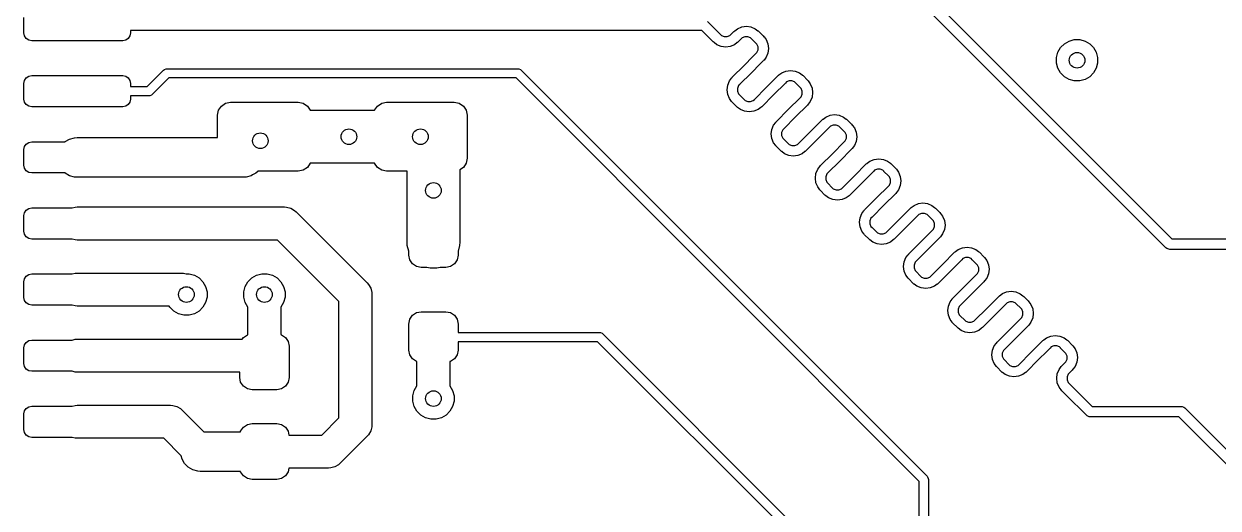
# Model space of a CAD drawing. Extents: x 0.98 to 8.13, y -3.46 to -0.83.
# Drawn here: x 3.11 to 4.014, y -1.707 to -1.341 of the extents above; entities that cross this region are included whole.
import ezdxf

# ---------------------------------------------------------------- set-up
doc = ezdxf.new("R2010")
doc.units = 0
doc.header["$MEASUREMENT"] = 0
doc.layers.add('BLACK', color=7, linetype='CONTINUOUS')

msp = doc.modelspace()

# ---------------------------------------------------------------- linework, layer by layer
at = {"layer": 'BLACK', "linetype": 'CONTINUOUS'}
for p, q in [((3.68393, -1.2078), (3.97929, -1.50316)), ((3.97481, -1.50999), (3.67945, -1.21463)), ((3.11024, -1.34744), (3.11024, -1.33563)), ((3.62337, -1.34547), (3.19094, -1.34547)), ((3.19094, -1.34547), (3.19094, -1.34744)), ((3.63207, -1.35417), (3.62337, -1.34547)), ((3.62778, -1.33875), (3.63764, -1.3486)), ((3.64543, -1.34861), (3.64771, -1.34632)), ((3.64771, -1.34632), (3.64831, -1.34583)), ((3.64831, -1.34583), (3.6484, -1.3458)), ((3.6484, -1.3458), (3.65049, -1.34419)), ((3.65049, -1.34419), (3.65372, -1.34286)), ((3.65372, -1.34286), (3.65718, -1.3424)), ((3.65718, -1.3424), (3.66064, -1.34286)), ((3.66064, -1.34286), (3.66387, -1.34419)), ((3.66387, -1.34419), (3.66596, -1.3458)), ((3.66596, -1.3458), (3.66605, -1.34583)), ((3.66605, -1.34583), (3.66665, -1.34632)), ((3.66665, -1.34632), (3.66999, -1.34966)), ((3.11069, -1.3497), (3.11024, -1.34744)), ((3.11197, -1.35162), (3.11069, -1.3497)), ((3.11388, -1.3529), (3.11197, -1.35162)), ((3.11614, -1.35335), (3.11388, -1.3529)), ((3.18504, -1.35335), (3.11614, -1.35335)), ((3.1873, -1.3529), (3.18504, -1.35335)), ((3.18922, -1.35162), (3.1873, -1.3529)), ((3.1905, -1.3497), (3.18922, -1.35162)), ((3.19094, -1.34744), (3.1905, -1.3497)), ((3.63267, -1.35466), (3.63207, -1.35417)), ((3.63276, -1.3547), (3.63267, -1.35466)), ((3.63484, -1.3563), (3.63276, -1.3547)), ((3.63764, -1.3486), (3.63764, -1.34861)), ((3.63764, -1.34861), (3.63764, -1.3486)), ((3.63764, -1.3486), (3.63841, -1.34938)), ((3.63764, -1.34861), (3.63764, -1.34861)), ((3.63841, -1.34938), (3.64044, -1.35022)), ((3.64044, -1.35022), (3.64263, -1.35022)), ((3.64263, -1.35022), (3.64466, -1.34938)), ((3.64466, -1.34938), (3.64543, -1.34861)), ((3.64543, -1.34861), (3.64543, -1.34861)), ((3.65031, -1.3547), (3.64823, -1.3563)), ((3.6504, -1.35466), (3.65031, -1.3547)), ((3.651, -1.35417), (3.6504, -1.35466)), ((3.65328, -1.35189), (3.651, -1.35417)), ((3.65406, -1.35111), (3.65328, -1.35189)), ((3.65328, -1.35189), (3.65328, -1.35189)), ((3.65608, -1.35028), (3.65406, -1.35111)), ((3.65828, -1.35028), (3.65608, -1.35028)), ((3.6603, -1.35111), (3.65828, -1.35028)), ((3.66108, -1.35189), (3.6603, -1.35111)), ((3.66442, -1.35523), (3.66108, -1.35189)), ((3.66108, -1.35189), (3.66108, -1.35189)), ((3.66519, -1.35601), (3.66442, -1.35523)), ((3.66442, -1.35523), (3.66442, -1.35523)), ((3.66442, -1.35523), (3.66442, -1.35523)), ((3.66603, -1.35803), (3.66519, -1.35601)), ((3.66999, -1.34966), (3.67048, -1.35026)), ((3.67048, -1.35026), (3.67051, -1.35035)), ((3.67051, -1.35035), (3.67211, -1.35243)), ((3.67211, -1.35243), (3.67345, -1.35566)), ((3.67345, -1.35566), (3.67391, -1.35913)), ((3.89499, -1.35852), (3.89789, -1.35562)), ((3.89789, -1.35562), (3.90145, -1.35356)), ((3.90145, -1.35356), (3.90542, -1.3525)), ((3.90542, -1.3525), (3.90954, -1.3525)), ((3.90954, -1.3525), (3.91351, -1.35356)), ((3.91351, -1.35356), (3.91707, -1.35562)), ((3.91707, -1.35562), (3.91997, -1.35852)), ((3.63807, -1.35764), (3.63484, -1.3563)), ((3.64153, -1.35809), (3.63807, -1.35764)), ((3.645, -1.35764), (3.64153, -1.35809)), ((3.64823, -1.3563), (3.645, -1.35764)), ((3.66214, -1.36531), (3.66442, -1.36303)), ((3.66442, -1.36303), (3.66444, -1.36301)), ((3.66442, -1.36303), (3.66442, -1.36303)), ((3.66442, -1.36303), (3.66442, -1.36303)), ((3.66444, -1.36301), (3.66519, -1.36225)), ((3.66519, -1.36225), (3.66603, -1.36023)), ((3.66603, -1.36023), (3.66603, -1.35803)), ((3.67345, -1.36259), (3.67212, -1.36582)), ((3.67391, -1.35913), (3.67345, -1.36259)), ((3.89187, -1.36605), (3.89293, -1.36208)), ((3.89293, -1.36208), (3.89499, -1.35852)), ((3.91997, -1.35852), (3.92203, -1.36208)), ((3.92203, -1.36208), (3.92309, -1.36605)), ((3.64649, -1.38095), (3.65545, -1.37199)), ((3.65545, -1.37199), (3.66214, -1.36531)), ((3.65545, -1.37199), (3.65545, -1.37199)), ((3.6677, -1.37088), (3.66102, -1.37756)), ((3.66999, -1.36859), (3.6677, -1.37088)), ((3.67004, -1.36853), (3.66999, -1.36859)), ((3.66999, -1.36859), (3.66999, -1.36859)), ((3.66999, -1.36859), (3.66999, -1.36859)), ((3.66999, -1.36859), (3.66999, -1.36859)), ((3.67048, -1.368), (3.67004, -1.36853)), ((3.67051, -1.36792), (3.67048, -1.368)), ((3.67212, -1.36582), (3.67051, -1.36792)), ((3.89187, -1.37017), (3.89187, -1.36605)), ((3.89293, -1.37414), (3.89187, -1.37017)), ((3.92309, -1.37017), (3.92203, -1.37414)), ((3.92309, -1.36605), (3.92309, -1.37017)), ((3.11069, -1.38337), (3.11197, -1.38145)), ((3.11197, -1.38145), (3.11388, -1.38017)), ((3.11388, -1.38017), (3.11614, -1.37972)), ((3.11614, -1.37972), (3.18504, -1.37972)), ((3.18504, -1.37972), (3.1873, -1.38017)), ((3.1873, -1.38017), (3.18922, -1.38145)), ((3.18922, -1.38145), (3.1905, -1.38337)), ((3.20347, -1.38804), (3.21603, -1.37548)), ((3.21995, -1.38145), (3.2074, -1.39401)), ((3.21603, -1.37548), (3.21656, -1.37504)), ((3.21656, -1.37504), (3.21782, -1.37452)), ((3.21782, -1.37452), (3.2185, -1.37445)), ((3.2185, -1.37445), (3.48425, -1.37445)), ((3.4828, -1.38145), (3.21995, -1.38145)), ((3.78794, -1.68659), (3.4828, -1.38145)), ((3.48425, -1.37445), (3.48493, -1.37452)), ((3.48493, -1.37452), (3.4862, -1.37504)), ((3.4862, -1.37504), (3.48673, -1.37548)), ((3.48673, -1.37548), (3.79392, -1.68267)), ((3.64436, -1.38373), (3.64597, -1.38163)), ((3.64597, -1.38163), (3.646, -1.38155)), ((3.646, -1.38155), (3.64645, -1.38101)), ((3.64645, -1.38101), (3.64649, -1.38095)), ((3.64649, -1.38095), (3.64649, -1.38095)), ((3.64649, -1.38095), (3.64649, -1.38095)), ((3.64649, -1.38095), (3.64649, -1.38095)), ((3.66102, -1.37756), (3.65206, -1.38652)), ((3.67216, -1.38869), (3.68112, -1.37973)), ((3.68112, -1.37973), (3.68172, -1.37924)), ((3.68172, -1.37924), (3.68181, -1.3792)), ((3.68181, -1.3792), (3.68389, -1.3776)), ((3.68389, -1.3776), (3.68712, -1.37626)), ((3.68712, -1.37626), (3.69059, -1.37581)), ((3.69059, -1.37581), (3.69405, -1.37626)), ((3.69405, -1.37626), (3.69728, -1.3776)), ((3.69728, -1.3776), (3.69936, -1.3792)), ((3.69936, -1.3792), (3.69946, -1.37924)), ((3.69946, -1.37924), (3.70005, -1.37973)), ((3.70005, -1.37973), (3.70339, -1.38307)), ((3.70339, -1.38307), (3.70388, -1.38367)), ((3.89499, -1.3777), (3.89293, -1.37414)), ((3.89789, -1.3806), (3.89499, -1.3777)), ((3.90145, -1.38266), (3.89789, -1.3806)), ((3.90542, -1.38372), (3.90145, -1.38266)), ((3.91351, -1.38266), (3.90954, -1.38372)), ((3.91707, -1.3806), (3.91351, -1.38266)), ((3.91997, -1.3777), (3.91707, -1.3806)), ((3.92203, -1.37414), (3.91997, -1.3777)), ((3.11024, -1.38563), (3.11069, -1.38337)), ((3.11024, -1.39744), (3.11024, -1.38563)), ((3.1905, -1.38337), (3.19094, -1.38563)), ((3.19094, -1.38563), (3.19094, -1.38804)), ((3.19094, -1.38804), (3.20347, -1.38804)), ((3.64257, -1.39042), (3.64302, -1.38695)), ((3.64303, -1.39388), (3.64257, -1.39042)), ((3.64302, -1.38695), (3.64436, -1.38373)), ((3.65128, -1.38729), (3.65044, -1.38932)), ((3.65044, -1.38932), (3.65044, -1.39151)), ((3.65044, -1.39151), (3.65128, -1.39354)), ((3.65204, -1.38654), (3.65128, -1.38729)), ((3.65206, -1.38652), (3.65204, -1.38654)), ((3.66319, -1.39766), (3.67216, -1.38869)), ((3.67216, -1.38869), (3.67216, -1.38869)), ((3.68669, -1.3853), (3.67773, -1.39426)), ((3.68746, -1.38452), (3.68669, -1.3853)), ((3.68669, -1.3853), (3.68669, -1.3853)), ((3.68669, -1.3853), (3.68669, -1.3853)), ((3.68669, -1.3853), (3.68669, -1.3853)), ((3.68949, -1.38368), (3.68746, -1.38452)), ((3.69168, -1.38368), (3.68949, -1.38368)), ((3.69371, -1.38452), (3.69168, -1.38368)), ((3.69448, -1.3853), (3.69371, -1.38452)), ((3.69782, -1.38864), (3.69448, -1.3853)), ((3.69448, -1.3853), (3.69448, -1.3853)), ((3.69448, -1.3853), (3.69448, -1.3853)), ((3.69783, -1.38864), (3.69782, -1.38864)), ((3.6986, -1.38941), (3.69783, -1.38864)), ((3.69783, -1.38864), (3.69783, -1.38864)), ((3.69783, -1.38864), (3.69783, -1.38864)), ((3.69944, -1.39144), (3.6986, -1.38941)), ((3.69944, -1.39363), (3.69944, -1.39144)), ((3.70388, -1.38367), (3.70392, -1.38376)), ((3.70392, -1.38376), (3.70552, -1.38584)), ((3.70552, -1.38584), (3.70686, -1.38907)), ((3.70686, -1.38907), (3.70731, -1.39253)), ((3.90954, -1.38372), (3.90542, -1.38372)), ((3.11069, -1.3997), (3.11024, -1.39744)), ((3.11197, -1.40162), (3.11069, -1.3997)), ((3.1905, -1.3997), (3.18922, -1.40162)), ((3.19094, -1.39744), (3.1905, -1.3997)), ((3.20492, -1.39504), (3.19094, -1.39504)), ((3.19094, -1.39504), (3.19094, -1.39744)), ((3.2056, -1.39497), (3.20492, -1.39504)), ((3.20687, -1.39445), (3.2056, -1.39497)), ((3.2074, -1.39401), (3.20687, -1.39445)), ((3.25977, -1.40269), (3.26297, -1.40055)), ((3.26297, -1.40055), (3.26673, -1.3998)), ((3.26673, -1.3998), (3.31791, -1.3998)), ((3.31791, -1.3998), (3.32168, -1.40055)), ((3.32168, -1.40055), (3.32487, -1.40269)), ((3.37788, -1.40269), (3.38108, -1.40055)), ((3.38108, -1.40055), (3.38484, -1.3998)), ((3.38484, -1.3998), (3.43602, -1.3998)), ((3.43602, -1.3998), (3.43979, -1.40055)), ((3.43979, -1.40055), (3.44298, -1.40269)), ((3.64436, -1.39711), (3.64303, -1.39388)), ((3.64596, -1.3992), (3.64436, -1.39711)), ((3.646, -1.39929), (3.64596, -1.3992)), ((3.64649, -1.39988), (3.646, -1.39929)), ((3.64983, -1.40322), (3.64649, -1.39988)), ((3.65128, -1.39354), (3.65206, -1.39432)), ((3.65206, -1.39432), (3.6554, -1.39766)), ((3.6554, -1.39766), (3.6554, -1.39766)), ((3.6554, -1.39766), (3.65617, -1.39843)), ((3.65617, -1.39843), (3.6582, -1.39927)), ((3.6582, -1.39927), (3.66039, -1.39927)), ((3.66039, -1.39927), (3.66242, -1.39843)), ((3.66242, -1.39843), (3.66319, -1.39766)), ((3.66319, -1.39766), (3.66319, -1.39766)), ((3.67773, -1.39426), (3.66876, -1.40322)), ((3.68886, -1.4054), (3.69782, -1.39643)), ((3.69782, -1.39643), (3.69783, -1.39642)), ((3.69782, -1.39643), (3.69782, -1.39643)), ((3.69782, -1.39643), (3.69782, -1.39643)), ((3.69782, -1.39643), (3.69782, -1.39643)), ((3.69783, -1.39642), (3.6986, -1.39566)), ((3.6986, -1.39566), (3.69944, -1.39363)), ((3.70552, -1.39923), (3.70392, -1.40132)), ((3.70686, -1.396), (3.70552, -1.39923)), ((3.70731, -1.39253), (3.70686, -1.396)), ((3.11388, -1.4029), (3.11197, -1.40162)), ((3.11614, -1.40335), (3.11388, -1.4029)), ((3.18504, -1.40335), (3.11614, -1.40335)), ((3.1873, -1.4029), (3.18504, -1.40335)), ((3.18922, -1.40162), (3.1873, -1.4029)), ((3.25689, -1.40965), (3.25764, -1.40588)), ((3.25689, -1.42654), (3.25689, -1.40965)), ((3.25764, -1.40588), (3.25977, -1.40269)), ((3.32487, -1.40269), (3.32701, -1.40588)), ((3.32701, -1.40588), (3.32701, -1.40589)), ((3.32701, -1.40589), (3.3563, -1.40589)), ((3.3563, -1.40589), (3.37575, -1.40589)), ((3.37575, -1.40588), (3.37788, -1.40269)), ((3.37575, -1.40589), (3.37575, -1.40588)), ((3.44298, -1.40269), (3.44512, -1.40588)), ((3.44512, -1.40588), (3.44587, -1.40965)), ((3.44587, -1.40965), (3.44587, -1.44213)), ((3.65043, -1.40371), (3.64983, -1.40322)), ((3.65052, -1.40375), (3.65043, -1.40371)), ((3.6526, -1.40535), (3.65052, -1.40375)), ((3.65583, -1.40669), (3.6526, -1.40535)), ((3.6593, -1.40715), (3.65583, -1.40669)), ((3.66276, -1.40669), (3.6593, -1.40715)), ((3.66599, -1.40535), (3.66276, -1.40669)), ((3.66807, -1.40375), (3.66599, -1.40535)), ((3.66816, -1.40371), (3.66807, -1.40375)), ((3.66876, -1.40322), (3.66816, -1.40371)), ((3.6799, -1.41436), (3.68886, -1.4054)), ((3.68886, -1.4054), (3.68886, -1.4054)), ((3.70339, -1.402), (3.69443, -1.41096)), ((3.70342, -1.40197), (3.70339, -1.402)), ((3.70339, -1.402), (3.70339, -1.402)), ((3.70388, -1.4014), (3.70342, -1.40197)), ((3.70392, -1.40132), (3.70388, -1.4014)), ((3.7173, -1.41101), (3.72053, -1.40967)), ((3.72053, -1.40967), (3.72399, -1.40922)), ((3.72399, -1.40922), (3.72746, -1.40967)), ((3.72746, -1.40967), (3.73069, -1.41101)), ((3.67643, -1.42036), (3.67777, -1.41713)), ((3.67777, -1.41713), (3.67937, -1.41505)), ((3.67937, -1.41505), (3.67941, -1.41496)), ((3.67941, -1.41496), (3.6799, -1.41436)), ((3.69443, -1.41096), (3.68546, -1.41993)), ((3.70556, -1.4221), (3.71453, -1.41314)), ((3.7201, -1.4187), (3.71113, -1.42767)), ((3.71453, -1.41313), (3.71512, -1.41265)), ((3.71453, -1.41314), (3.71453, -1.41313)), ((3.71453, -1.41313), (3.71453, -1.41313)), ((3.71453, -1.41313), (3.71453, -1.41313)), ((3.71453, -1.41313), (3.71453, -1.41313)), ((3.71512, -1.41265), (3.71522, -1.41261)), ((3.71522, -1.41261), (3.7173, -1.41101)), ((3.72087, -1.41793), (3.7201, -1.4187)), ((3.7201, -1.4187), (3.7201, -1.4187)), ((3.7229, -1.41709), (3.72087, -1.41793)), ((3.72509, -1.41709), (3.7229, -1.41709)), ((3.72711, -1.41793), (3.72509, -1.41709)), ((3.72789, -1.4187), (3.72711, -1.41793)), ((3.73123, -1.42204), (3.72789, -1.4187)), ((3.72789, -1.4187), (3.72789, -1.4187)), ((3.73069, -1.41101), (3.73277, -1.41261)), ((3.73277, -1.41261), (3.73286, -1.41265)), ((3.73286, -1.41265), (3.73346, -1.41314)), ((3.73346, -1.41314), (3.73346, -1.41314)), ((3.73346, -1.41314), (3.73346, -1.41314)), ((3.73346, -1.41314), (3.73346, -1.41314)), ((3.73346, -1.41314), (3.7368, -1.41648)), ((3.7368, -1.41648), (3.73729, -1.41707)), ((3.73729, -1.41707), (3.73733, -1.41716)), ((3.73733, -1.41716), (3.73893, -1.41925)), ((3.73893, -1.41925), (3.74026, -1.42248)), ((3.14146, -1.42964), (3.14485, -1.42768)), ((3.14485, -1.42768), (3.14863, -1.42666)), ((3.14863, -1.42666), (3.15059, -1.42654)), ((3.15059, -1.42654), (3.2185, -1.42654)), ((3.2185, -1.42654), (3.25689, -1.42654)), ((3.67598, -1.42383), (3.67643, -1.42036)), ((3.67643, -1.42729), (3.67598, -1.42383)), ((3.67777, -1.43052), (3.67643, -1.42729)), ((3.68469, -1.4207), (3.68385, -1.42273)), ((3.68385, -1.42273), (3.68385, -1.42492)), ((3.68385, -1.42492), (3.68469, -1.42695)), ((3.68547, -1.41993), (3.68469, -1.4207)), ((3.68469, -1.42695), (3.68546, -1.42772)), ((3.68546, -1.41993), (3.68546, -1.41993)), ((3.68546, -1.41993), (3.68546, -1.41993)), ((3.68546, -1.41993), (3.68547, -1.41993)), ((3.68546, -1.42772), (3.6888, -1.43106)), ((3.6966, -1.43106), (3.70556, -1.4221)), ((3.71113, -1.42767), (3.70217, -1.43663)), ((3.70556, -1.4221), (3.70556, -1.4221)), ((3.73201, -1.42282), (3.73123, -1.42204)), ((3.73123, -1.42204), (3.73123, -1.42204)), ((3.73123, -1.42204), (3.73123, -1.42204)), ((3.73285, -1.42484), (3.73201, -1.42282)), ((3.73201, -1.42906), (3.73285, -1.42704)), ((3.73285, -1.42704), (3.73285, -1.42484)), ((3.74026, -1.42248), (3.74072, -1.42594)), ((3.74072, -1.42594), (3.74026, -1.42941)), ((3.11024, -1.43563), (3.11069, -1.43337)), ((3.11024, -1.44744), (3.11024, -1.43563)), ((3.11069, -1.43337), (3.11197, -1.43145)), ((3.11197, -1.43145), (3.11388, -1.43017)), ((3.11388, -1.43017), (3.11614, -1.42972)), ((3.11614, -1.42972), (3.14137, -1.42972)), ((3.14137, -1.42972), (3.14146, -1.42964)), ((3.67937, -1.4326), (3.67777, -1.43052)), ((3.67941, -1.43269), (3.67937, -1.4326)), ((3.6799, -1.43329), (3.67941, -1.43269)), ((3.68324, -1.43663), (3.6799, -1.43329)), ((3.6799, -1.43329), (3.6799, -1.43329)), ((3.6799, -1.43329), (3.6799, -1.43329)), ((3.6799, -1.43329), (3.6799, -1.43329)), ((3.68383, -1.43712), (3.68324, -1.43663)), ((3.68392, -1.43716), (3.68383, -1.43712)), ((3.68601, -1.43876), (3.68392, -1.43716)), ((3.6888, -1.43106), (3.68881, -1.43106)), ((3.68881, -1.43106), (3.68958, -1.43184)), ((3.68958, -1.43184), (3.69161, -1.43268)), ((3.69161, -1.43268), (3.6938, -1.43268)), ((3.6938, -1.43268), (3.69582, -1.43184)), ((3.69582, -1.43184), (3.6966, -1.43106)), ((3.6966, -1.43106), (3.6966, -1.43106)), ((3.70148, -1.43716), (3.6994, -1.43876)), ((3.70157, -1.43712), (3.70148, -1.43716)), ((3.70217, -1.43663), (3.70157, -1.43712)), ((3.72227, -1.4388), (3.73123, -1.42984)), ((3.7368, -1.43541), (3.72783, -1.44437)), ((3.73123, -1.42984), (3.73201, -1.42906)), ((3.73123, -1.42984), (3.73123, -1.42984)), ((3.73123, -1.42984), (3.73123, -1.42984)), ((3.73123, -1.42984), (3.73123, -1.42984)), ((3.73729, -1.43481), (3.7368, -1.43541)), ((3.73733, -1.43472), (3.73729, -1.43481)), ((3.73893, -1.43263), (3.73733, -1.43472)), ((3.74026, -1.42941), (3.73893, -1.43263)), ((3.32701, -1.44589), (3.32487, -1.44909)), ((3.3563, -1.44589), (3.32701, -1.44589)), ((3.32701, -1.44589), (3.32701, -1.44589)), ((3.37575, -1.44589), (3.3563, -1.44589)), ((3.37788, -1.44909), (3.37575, -1.44589)), ((3.37575, -1.44589), (3.37575, -1.44589)), ((3.44512, -1.44589), (3.44298, -1.44909)), ((3.44587, -1.44213), (3.44512, -1.44589)), ((3.68924, -1.4401), (3.68601, -1.43876)), ((3.6927, -1.44055), (3.68924, -1.4401)), ((3.69617, -1.4401), (3.6927, -1.44055)), ((3.6994, -1.43876), (3.69617, -1.4401)), ((3.7133, -1.44777), (3.72227, -1.4388)), ((3.72783, -1.44437), (3.71887, -1.45333)), ((3.72227, -1.4388), (3.72227, -1.4388)), ((3.74793, -1.44654), (3.74853, -1.44605)), ((3.74853, -1.44605), (3.74862, -1.44601)), ((3.74862, -1.44601), (3.75071, -1.44441)), ((3.75071, -1.44441), (3.75394, -1.44308)), ((3.75394, -1.44308), (3.7574, -1.44262)), ((3.7574, -1.44262), (3.76086, -1.44308)), ((3.76086, -1.44308), (3.76409, -1.44441)), ((3.76409, -1.44441), (3.76619, -1.44602)), ((3.76619, -1.44602), (3.76627, -1.44605)), ((3.76627, -1.44605), (3.7668, -1.44649)), ((3.11069, -1.4497), (3.11024, -1.44744)), ((3.11197, -1.45162), (3.11069, -1.4497)), ((3.11388, -1.4529), (3.11197, -1.45162)), ((3.11614, -1.45335), (3.11388, -1.4529)), ((3.14137, -1.45335), (3.11614, -1.45335)), ((3.14146, -1.45344), (3.14137, -1.45335)), ((3.14485, -1.45539), (3.14146, -1.45344)), ((3.14863, -1.45641), (3.14485, -1.45539)), ((3.28241, -1.45539), (3.27863, -1.45641)), ((3.28335, -1.45485), (3.28241, -1.45539)), ((3.2858, -1.45344), (3.28335, -1.45485)), ((3.28728, -1.45214), (3.2858, -1.45344)), ((3.2858, -1.45344), (3.2858, -1.45344)), ((3.28745, -1.45197), (3.28728, -1.45214)), ((3.31791, -1.45197), (3.28745, -1.45197)), ((3.32168, -1.45122), (3.31791, -1.45197)), ((3.32487, -1.44909), (3.32168, -1.45122)), ((3.38108, -1.45122), (3.37788, -1.44909)), ((3.38484, -1.45197), (3.38108, -1.45122)), ((3.40028, -1.45197), (3.38484, -1.45197)), ((3.40028, -1.46654), (3.40028, -1.45197)), ((3.44298, -1.44909), (3.44028, -1.45089)), ((3.44028, -1.45089), (3.44028, -1.46654)), ((3.70938, -1.45723), (3.70984, -1.45377)), ((3.70984, -1.45377), (3.71118, -1.45054)), ((3.71118, -1.45054), (3.71278, -1.44846)), ((3.71278, -1.44846), (3.71281, -1.44836)), ((3.71281, -1.44836), (3.7133, -1.44777)), ((3.7181, -1.45411), (3.71726, -1.45614)), ((3.71887, -1.45334), (3.7181, -1.45411)), ((3.71887, -1.45333), (3.71887, -1.45333)), ((3.71887, -1.45333), (3.71887, -1.45333)), ((3.71887, -1.45333), (3.71887, -1.45334)), ((3.73897, -1.45551), (3.74793, -1.44654)), ((3.7535, -1.45211), (3.74454, -1.46107)), ((3.75428, -1.45133), (3.7535, -1.45211)), ((3.7535, -1.45211), (3.7535, -1.45211)), ((3.7535, -1.45211), (3.7535, -1.45211)), ((3.7535, -1.45211), (3.7535, -1.45211)), ((3.7563, -1.45049), (3.75428, -1.45133)), ((3.7585, -1.45049), (3.7563, -1.45049)), ((3.76052, -1.45133), (3.7585, -1.45049)), ((3.76128, -1.45209), (3.76052, -1.45133)), ((3.7613, -1.45211), (3.76128, -1.45209)), ((3.76464, -1.45545), (3.7613, -1.45211)), ((3.76541, -1.45623), (3.76464, -1.45545)), ((3.7668, -1.44649), (3.76687, -1.44654)), ((3.76687, -1.44654), (3.76686, -1.44654)), ((3.76686, -1.44654), (3.76686, -1.44654)), ((3.76686, -1.44654), (3.76687, -1.44654)), ((3.76687, -1.44654), (3.77021, -1.44988)), ((3.77021, -1.44988), (3.77021, -1.44988)), ((3.77021, -1.44988), (3.77021, -1.44988)), ((3.77021, -1.44988), (3.77021, -1.44988)), ((3.77021, -1.44988), (3.7707, -1.45048)), ((3.7707, -1.45048), (3.77073, -1.45057)), ((3.77073, -1.45057), (3.77233, -1.45266)), ((3.77233, -1.45266), (3.77367, -1.45588)), ((3.15059, -1.45654), (3.14863, -1.45641)), ((3.2185, -1.45654), (3.15059, -1.45654)), ((3.27667, -1.45654), (3.2185, -1.45654)), ((3.27863, -1.45641), (3.27667, -1.45654)), ((3.27863, -1.45641), (3.27863, -1.45641)), ((3.70984, -1.4607), (3.70938, -1.45723)), ((3.71118, -1.46392), (3.70984, -1.4607)), ((3.71278, -1.46601), (3.71118, -1.46392)), ((3.71726, -1.45614), (3.71726, -1.45833)), ((3.71726, -1.45833), (3.7181, -1.46035)), ((3.7181, -1.46035), (3.71887, -1.46113)), ((3.71887, -1.46113), (3.71887, -1.46113)), ((3.71887, -1.46113), (3.72221, -1.46447)), ((3.72221, -1.46447), (3.72221, -1.46447)), ((3.72221, -1.46447), (3.72299, -1.46525)), ((3.72923, -1.46525), (3.73001, -1.46447)), ((3.73001, -1.46447), (3.73897, -1.45551)), ((3.73001, -1.46447), (3.73001, -1.46447)), ((3.74454, -1.46107), (3.73557, -1.47004)), ((3.73897, -1.45551), (3.73897, -1.45551)), ((3.75567, -1.47221), (3.76464, -1.46325)), ((3.76464, -1.46324), (3.76541, -1.46247)), ((3.76464, -1.46325), (3.76464, -1.46324)), ((3.76464, -1.46324), (3.76464, -1.46324)), ((3.76464, -1.46325), (3.76464, -1.46325)), ((3.76625, -1.45825), (3.76541, -1.45623)), ((3.76541, -1.46247), (3.76625, -1.46044)), ((3.76625, -1.46044), (3.76625, -1.45825)), ((3.77367, -1.46281), (3.77233, -1.46604)), ((3.77367, -1.45588), (3.77413, -1.45935)), ((3.77413, -1.45935), (3.77367, -1.46281)), ((3.40028, -1.50561), (3.40028, -1.46654)), ((3.44028, -1.46654), (3.44028, -1.50561)), ((3.71281, -1.4661), (3.71278, -1.46601)), ((3.7133, -1.4667), (3.71281, -1.4661)), ((3.71664, -1.47004), (3.7133, -1.4667)), ((3.71724, -1.47053), (3.71664, -1.47004)), ((3.71733, -1.47056), (3.71724, -1.47053)), ((3.71942, -1.47217), (3.71733, -1.47056)), ((3.72264, -1.4735), (3.71942, -1.47217)), ((3.72611, -1.47396), (3.72264, -1.4735)), ((3.72299, -1.46525), (3.72501, -1.46608)), ((3.72501, -1.46608), (3.72721, -1.46608)), ((3.72957, -1.4735), (3.72611, -1.47396)), ((3.72721, -1.46608), (3.72923, -1.46525)), ((3.7328, -1.47217), (3.72957, -1.4735)), ((3.73489, -1.47056), (3.7328, -1.47217)), ((3.73498, -1.47053), (3.73489, -1.47056)), ((3.73557, -1.47004), (3.73498, -1.47053)), ((3.74671, -1.48117), (3.75567, -1.47221)), ((3.75567, -1.47221), (3.75567, -1.47221)), ((3.77021, -1.46881), (3.76124, -1.47778)), ((3.7707, -1.46822), (3.77021, -1.46881)), ((3.77074, -1.46812), (3.7707, -1.46822)), ((3.77233, -1.46604), (3.77074, -1.46812)), ((3.11069, -1.48337), (3.11197, -1.48145)), ((3.11197, -1.48145), (3.11388, -1.48017)), ((3.11388, -1.48017), (3.11614, -1.47972)), ((3.11614, -1.47972), (3.14679, -1.47972)), ((3.14679, -1.47972), (3.14896, -1.47914)), ((3.14896, -1.47914), (3.15059, -1.47904)), ((3.15059, -1.47904), (3.30748, -1.47904)), ((3.30748, -1.47904), (3.30911, -1.47914)), ((3.30911, -1.47914), (3.31226, -1.47999)), ((3.31226, -1.47999), (3.31509, -1.48162)), ((3.31509, -1.48162), (3.31632, -1.4827)), ((3.74458, -1.48394), (3.74618, -1.48186)), ((3.74618, -1.48186), (3.74622, -1.48177)), ((3.74622, -1.48177), (3.74669, -1.4812)), ((3.74669, -1.4812), (3.74671, -1.48117)), ((3.74671, -1.48117), (3.74671, -1.48117)), ((3.76124, -1.47778), (3.75228, -1.48674)), ((3.77238, -1.48891), (3.78134, -1.47995)), ((3.78134, -1.47995), (3.78194, -1.47946)), ((3.78194, -1.47946), (3.78203, -1.47942)), ((3.78203, -1.47942), (3.78411, -1.47782)), ((3.78411, -1.47782), (3.78734, -1.47648)), ((3.78734, -1.47648), (3.79081, -1.47603)), ((3.79081, -1.47603), (3.79427, -1.47648)), ((3.79427, -1.47648), (3.7975, -1.47782)), ((3.7975, -1.47782), (3.79959, -1.47942)), ((3.79959, -1.47942), (3.79967, -1.47946)), ((3.79967, -1.47946), (3.80025, -1.47993)), ((3.80025, -1.47993), (3.80027, -1.47995)), ((3.80027, -1.47995), (3.80027, -1.47995)), ((3.80027, -1.47995), (3.80027, -1.47995)), ((3.80027, -1.47995), (3.80361, -1.48329)), ((3.11024, -1.48563), (3.11069, -1.48337)), ((3.11024, -1.49744), (3.11024, -1.48563)), ((3.31632, -1.4827), (3.37006, -1.53644)), ((3.74279, -1.49064), (3.74324, -1.48717)), ((3.74324, -1.4941), (3.74279, -1.49064)), ((3.74324, -1.48717), (3.74458, -1.48394)), ((3.7515, -1.48752), (3.75066, -1.48954)), ((3.75066, -1.48954), (3.75066, -1.49173)), ((3.75227, -1.48675), (3.7515, -1.48752)), ((3.75228, -1.48674), (3.75227, -1.48675)), ((3.76341, -1.49788), (3.77238, -1.48891)), ((3.77238, -1.48891), (3.77238, -1.48891)), ((3.78691, -1.48552), (3.77794, -1.49448)), ((3.78768, -1.48474), (3.78691, -1.48552)), ((3.78691, -1.48552), (3.78691, -1.48552)), ((3.78691, -1.48552), (3.78691, -1.48552)), ((3.78691, -1.48552), (3.78691, -1.48552)), ((3.78971, -1.4839), (3.78768, -1.48474)), ((3.7919, -1.4839), (3.78971, -1.4839)), ((3.79393, -1.48474), (3.7919, -1.4839)), ((3.7947, -1.48551), (3.79393, -1.48474)), ((3.7947, -1.48552), (3.7947, -1.48551)), ((3.79804, -1.48886), (3.7947, -1.48552)), ((3.79882, -1.48963), (3.79804, -1.48886)), ((3.79804, -1.48886), (3.79804, -1.48886)), ((3.79804, -1.48886), (3.79804, -1.48886)), ((3.79966, -1.49166), (3.79882, -1.48963)), ((3.80361, -1.48329), (3.8041, -1.48389)), ((3.8041, -1.48389), (3.80414, -1.48398)), ((3.80414, -1.48398), (3.80574, -1.48606)), ((3.80574, -1.48606), (3.80708, -1.48929)), ((3.80708, -1.48929), (3.80753, -1.49275)), ((3.11069, -1.4997), (3.11024, -1.49744)), ((3.11197, -1.50162), (3.11069, -1.4997)), ((3.74458, -1.49733), (3.74324, -1.4941)), ((3.74618, -1.49942), (3.74458, -1.49733)), ((3.74622, -1.49951), (3.74618, -1.49942)), ((3.74671, -1.5001), (3.74622, -1.49951)), ((3.75005, -1.50344), (3.74671, -1.5001)), ((3.75066, -1.49173), (3.7515, -1.49376)), ((3.7515, -1.49376), (3.75228, -1.49454)), ((3.75228, -1.49454), (3.75228, -1.49454)), ((3.75228, -1.49454), (3.75228, -1.49454)), ((3.75228, -1.49454), (3.75562, -1.49788)), ((3.75562, -1.49788), (3.75562, -1.49788)), ((3.75562, -1.49788), (3.75639, -1.49865)), ((3.75639, -1.49865), (3.75842, -1.49949)), ((3.75842, -1.49949), (3.76061, -1.49949)), ((3.76061, -1.49949), (3.76264, -1.49865)), ((3.76264, -1.49865), (3.76341, -1.49788)), ((3.76341, -1.49788), (3.76341, -1.49788)), ((3.77794, -1.49448), (3.76898, -1.50344)), ((3.78908, -1.50562), (3.79804, -1.49665)), ((3.79804, -1.49665), (3.79806, -1.49664)), ((3.79804, -1.49665), (3.79804, -1.49665)), ((3.79804, -1.49665), (3.79804, -1.49665)), ((3.79806, -1.49664), (3.79882, -1.49588)), ((3.79882, -1.49588), (3.79966, -1.49385)), ((3.79966, -1.49385), (3.79966, -1.49166)), ((3.80574, -1.49945), (3.80414, -1.50154)), ((3.80708, -1.49622), (3.80574, -1.49945)), ((3.80753, -1.49275), (3.80708, -1.49622)), ((3.11388, -1.5029), (3.11197, -1.50162)), ((3.11614, -1.50335), (3.11388, -1.5029)), ((3.14679, -1.50335), (3.11614, -1.50335)), ((3.14896, -1.50393), (3.14679, -1.50335)), ((3.15059, -1.50404), (3.14896, -1.50393)), ((3.3023, -1.50404), (3.15059, -1.50404)), ((3.34872, -1.55045), (3.3023, -1.50404)), ((3.40045, -1.50822), (3.40028, -1.50561)), ((3.40157, -1.51243), (3.40045, -1.50822)), ((3.4401, -1.50822), (3.43898, -1.51243)), ((3.44028, -1.50561), (3.4401, -1.50822)), ((3.75065, -1.50393), (3.75005, -1.50344)), ((3.75074, -1.50397), (3.75065, -1.50393)), ((3.75282, -1.50557), (3.75074, -1.50397)), ((3.75605, -1.50691), (3.75282, -1.50557)), ((3.75952, -1.50737), (3.75605, -1.50691)), ((3.76298, -1.50691), (3.75952, -1.50737)), ((3.76621, -1.50557), (3.76298, -1.50691)), ((3.76829, -1.50397), (3.76621, -1.50557)), ((3.76838, -1.50393), (3.76829, -1.50397)), ((3.76898, -1.50344), (3.76838, -1.50393)), ((3.78012, -1.51458), (3.78908, -1.50562)), ((3.78908, -1.50562), (3.78908, -1.50562)), ((3.80361, -1.50222), (3.79465, -1.51118)), ((3.80366, -1.50216), (3.80361, -1.50222)), ((3.80361, -1.50222), (3.80361, -1.50222)), ((3.80361, -1.50222), (3.80361, -1.50222)), ((3.80361, -1.50222), (3.80361, -1.50222)), ((3.8041, -1.50162), (3.80366, -1.50216)), ((3.80414, -1.50154), (3.8041, -1.50162)), ((3.82075, -1.50989), (3.82421, -1.50943)), ((3.82421, -1.50943), (3.82768, -1.50989)), ((3.97929, -1.50316), (4.06622, -1.50316)), ((3.40157, -1.51545), (3.40157, -1.51243)), ((3.40229, -1.51903), (3.40157, -1.51545)), ((3.43898, -1.51545), (3.43826, -1.51903)), ((3.43898, -1.51243), (3.43898, -1.51545)), ((3.77665, -1.52058), (3.77799, -1.51735)), ((3.77799, -1.51735), (3.77959, -1.51526)), ((3.77959, -1.51526), (3.77963, -1.51518)), ((3.77963, -1.51518), (3.78007, -1.51464)), ((3.78007, -1.51464), (3.78011, -1.51458)), ((3.78011, -1.51458), (3.78012, -1.51458)), ((3.78012, -1.51458), (3.78012, -1.51458)), ((3.78012, -1.51458), (3.78012, -1.51458)), ((3.79465, -1.51118), (3.78568, -1.52015)), ((3.80578, -1.52232), (3.81475, -1.51335)), ((3.81475, -1.51335), (3.81534, -1.51287)), ((3.81534, -1.51287), (3.81543, -1.51283)), ((3.81543, -1.51283), (3.81752, -1.51123)), ((3.81752, -1.51123), (3.82075, -1.50989)), ((3.82109, -1.51815), (3.82032, -1.51892)), ((3.82312, -1.51731), (3.82109, -1.51815)), ((3.82531, -1.51731), (3.82312, -1.51731)), ((3.82733, -1.51815), (3.82531, -1.51731)), ((3.82811, -1.51892), (3.82733, -1.51815)), ((3.82768, -1.50989), (3.83091, -1.51123)), ((3.83091, -1.51123), (3.83299, -1.51283)), ((3.83299, -1.51283), (3.83308, -1.51287)), ((3.83308, -1.51287), (3.83368, -1.51335)), ((3.83368, -1.51335), (3.83702, -1.5167)), ((3.83702, -1.5167), (3.83751, -1.51729)), ((3.83751, -1.51729), (3.83755, -1.51738)), ((3.83755, -1.51738), (3.83915, -1.51947)), ((3.97541, -1.51049), (3.97481, -1.50999)), ((3.97685, -1.51108), (3.97541, -1.51049)), ((3.97763, -1.51116), (3.97685, -1.51108)), ((4.06456, -1.51116), (3.97763, -1.51116)), ((3.40431, -1.52206), (3.40229, -1.51903)), ((3.40735, -1.52409), (3.40431, -1.52206)), ((3.41093, -1.5248), (3.40735, -1.52409)), ((3.41529, -1.5248), (3.41093, -1.5248)), ((3.41767, -1.52544), (3.41529, -1.5248)), ((3.42289, -1.52544), (3.41767, -1.52544)), ((3.42526, -1.5248), (3.42289, -1.52544)), ((3.42963, -1.5248), (3.42526, -1.5248)), ((3.4332, -1.52409), (3.42963, -1.5248)), ((3.43624, -1.52206), (3.4332, -1.52409)), ((3.43826, -1.51903), (3.43624, -1.52206)), ((3.77619, -1.52405), (3.77665, -1.52058)), ((3.77665, -1.52751), (3.77619, -1.52405)), ((3.77799, -1.53074), (3.77665, -1.52751)), ((3.78491, -1.52092), (3.78407, -1.52295)), ((3.78407, -1.52295), (3.78407, -1.52514)), ((3.78407, -1.52514), (3.78491, -1.52717)), ((3.78566, -1.52016), (3.78491, -1.52092)), ((3.78491, -1.52717), (3.78568, -1.52794)), ((3.78568, -1.52015), (3.78566, -1.52016)), ((3.79682, -1.53128), (3.80578, -1.52232)), ((3.80578, -1.52232), (3.80578, -1.52232)), ((3.82032, -1.51892), (3.81135, -1.52789)), ((3.82032, -1.51892), (3.82032, -1.51892)), ((3.82032, -1.51892), (3.82032, -1.51892)), ((3.82032, -1.51892), (3.82032, -1.51892)), ((3.83145, -1.52226), (3.82811, -1.51892)), ((3.82811, -1.51892), (3.82811, -1.51892)), ((3.82811, -1.51892), (3.82811, -1.51892)), ((3.82811, -1.51892), (3.82811, -1.51892)), ((3.83223, -1.52304), (3.83145, -1.52226)), ((3.83145, -1.52226), (3.83145, -1.52226)), ((3.83145, -1.52226), (3.83145, -1.52226)), ((3.83145, -1.52226), (3.83145, -1.52226)), ((3.83307, -1.52506), (3.83223, -1.52304)), ((3.83223, -1.52928), (3.83307, -1.52726)), ((3.83307, -1.52726), (3.83307, -1.52506)), ((3.83915, -1.51947), (3.84048, -1.5227)), ((3.84048, -1.5227), (3.84094, -1.52616)), ((3.84094, -1.52616), (3.84048, -1.52963)), ((3.11024, -1.53563), (3.11069, -1.53337)), ((3.11024, -1.54744), (3.11024, -1.53563)), ((3.11069, -1.53337), (3.11197, -1.53145)), ((3.11197, -1.53145), (3.11388, -1.53017)), ((3.11388, -1.53017), (3.11614, -1.52972)), ((3.11614, -1.52972), (3.14679, -1.52972)), ((3.14679, -1.52972), (3.14896, -1.52914)), ((3.14896, -1.52914), (3.15059, -1.52904)), ((3.15059, -1.52904), (3.22953, -1.52904)), ((3.22953, -1.52904), (3.23116, -1.52914)), ((3.23116, -1.52914), (3.2331, -1.52966)), ((3.2331, -1.52966), (3.23532, -1.52966)), ((3.23532, -1.52966), (3.23929, -1.53073)), ((3.23929, -1.53073), (3.24285, -1.53278)), ((3.24285, -1.53278), (3.24576, -1.53569)), ((3.24576, -1.53569), (3.24782, -1.53925)), ((3.27777, -1.53925), (3.27983, -1.53569)), ((3.27983, -1.53569), (3.28274, -1.53278)), ((3.28274, -1.53278), (3.2863, -1.53073)), ((3.2863, -1.53073), (3.29027, -1.52966)), ((3.29027, -1.52966), (3.29438, -1.52966)), ((3.29438, -1.52966), (3.29835, -1.53073)), ((3.29835, -1.53073), (3.30191, -1.53278)), ((3.30191, -1.53278), (3.30482, -1.53569)), ((3.30482, -1.53569), (3.30687, -1.53925)), ((3.37006, -1.53644), (3.37114, -1.53767)), ((3.77959, -1.53282), (3.77799, -1.53074)), ((3.77963, -1.53291), (3.77959, -1.53282)), ((3.78012, -1.53351), (3.77963, -1.53291)), ((3.78346, -1.53685), (3.78012, -1.53351)), ((3.78405, -1.53734), (3.78346, -1.53685)), ((3.78568, -1.52794), (3.78568, -1.52794)), ((3.78568, -1.52794), (3.78568, -1.52794)), ((3.78568, -1.52794), (3.78902, -1.53128)), ((3.78902, -1.53128), (3.78902, -1.53128)), ((3.78902, -1.53128), (3.7898, -1.53206)), ((3.7898, -1.53206), (3.79183, -1.5329)), ((3.79183, -1.5329), (3.79402, -1.5329)), ((3.79402, -1.5329), (3.79604, -1.53206)), ((3.79604, -1.53206), (3.79682, -1.53128)), ((3.79682, -1.53128), (3.79682, -1.53128)), ((3.80239, -1.53685), (3.80179, -1.53734)), ((3.81135, -1.52789), (3.80239, -1.53685)), ((3.82249, -1.53902), (3.83145, -1.53006)), ((3.83702, -1.53563), (3.82805, -1.54459)), ((3.83145, -1.53006), (3.83146, -1.53005)), ((3.83145, -1.53006), (3.83145, -1.53006)), ((3.83145, -1.53006), (3.83145, -1.53006)), ((3.83145, -1.53006), (3.83145, -1.53006)), ((3.83146, -1.53005), (3.83223, -1.52928)), ((3.83703, -1.53561), (3.83702, -1.53563)), ((3.83702, -1.53563), (3.83702, -1.53563)), ((3.83751, -1.53503), (3.83703, -1.53561)), ((3.83754, -1.53494), (3.83751, -1.53503)), ((3.83915, -1.53285), (3.83754, -1.53494)), ((3.84048, -1.52963), (3.83915, -1.53285)), ((3.24782, -1.53925), (3.24888, -1.54322)), ((3.24888, -1.54322), (3.24888, -1.54733)), ((3.27671, -1.54322), (3.27777, -1.53925)), ((3.27671, -1.54733), (3.27671, -1.54322)), ((3.30687, -1.53925), (3.30794, -1.54322)), ((3.30794, -1.54322), (3.30794, -1.54733)), ((3.37114, -1.53767), (3.37277, -1.54049)), ((3.37277, -1.54049), (3.37361, -1.54364)), ((3.37361, -1.54364), (3.37372, -1.54528)), ((3.37372, -1.54528), (3.37372, -1.6437)), ((3.78414, -1.53738), (3.78405, -1.53734)), ((3.78623, -1.53898), (3.78414, -1.53738)), ((3.78946, -1.54032), (3.78623, -1.53898)), ((3.79292, -1.54077), (3.78946, -1.54032)), ((3.79639, -1.54032), (3.79292, -1.54077)), ((3.79962, -1.53898), (3.79639, -1.54032)), ((3.8017, -1.53738), (3.79962, -1.53898)), ((3.80179, -1.53734), (3.8017, -1.53738)), ((3.81352, -1.54799), (3.82249, -1.53902)), ((3.82805, -1.54459), (3.81909, -1.55355)), ((3.82249, -1.53902), (3.82249, -1.53902)), ((3.84884, -1.54623), (3.85093, -1.54463)), ((3.85093, -1.54463), (3.85416, -1.5433)), ((3.85416, -1.5433), (3.85762, -1.54284)), ((3.85762, -1.54284), (3.86108, -1.5433)), ((3.86108, -1.5433), (3.86431, -1.54464)), ((3.86431, -1.54464), (3.86639, -1.54623)), ((3.11069, -1.5497), (3.11024, -1.54744)), ((3.11197, -1.55162), (3.11069, -1.5497)), ((3.11388, -1.5529), (3.11197, -1.55162)), ((3.11614, -1.55335), (3.11388, -1.5529)), ((3.14679, -1.55335), (3.11614, -1.55335)), ((3.14896, -1.55393), (3.14679, -1.55335)), ((3.15059, -1.55404), (3.14896, -1.55393)), ((3.2203, -1.55404), (3.15059, -1.55404)), ((3.22077, -1.55486), (3.2203, -1.55404)), ((3.22368, -1.55777), (3.22077, -1.55486)), ((3.24576, -1.55486), (3.24285, -1.55777)), ((3.24782, -1.5513), (3.24576, -1.55486)), ((3.24888, -1.54733), (3.24782, -1.5513)), ((3.27777, -1.5513), (3.27671, -1.54733)), ((3.27982, -1.55485), (3.27777, -1.5513)), ((3.27982, -1.57563), (3.27982, -1.55485)), ((3.30687, -1.5513), (3.30482, -1.55485)), ((3.30482, -1.55485), (3.30482, -1.57563)), ((3.30794, -1.54733), (3.30687, -1.5513)), ((3.34872, -1.63852), (3.34872, -1.55045)), ((3.8096, -1.55745), (3.81006, -1.55399)), ((3.81006, -1.55399), (3.8114, -1.55076)), ((3.8114, -1.55076), (3.81299, -1.54868)), ((3.81299, -1.54868), (3.81303, -1.54858)), ((3.81303, -1.54858), (3.81352, -1.54799)), ((3.81832, -1.55433), (3.81748, -1.55636)), ((3.81909, -1.55356), (3.81832, -1.55433)), ((3.81909, -1.55355), (3.81909, -1.55355)), ((3.81909, -1.55355), (3.81909, -1.55355)), ((3.81909, -1.55355), (3.81909, -1.55356)), ((3.83919, -1.55573), (3.84815, -1.54676)), ((3.85372, -1.55233), (3.84476, -1.56129)), ((3.84815, -1.54676), (3.84815, -1.54676)), ((3.84815, -1.54676), (3.84815, -1.54676)), ((3.84815, -1.54676), (3.84816, -1.54676)), ((3.84816, -1.54676), (3.84875, -1.54627)), ((3.84875, -1.54627), (3.84884, -1.54623)), ((3.8545, -1.55155), (3.85372, -1.55233)), ((3.85372, -1.55233), (3.85372, -1.55233)), ((3.85652, -1.55072), (3.8545, -1.55155)), ((3.85871, -1.55072), (3.85652, -1.55072)), ((3.86074, -1.55156), (3.85871, -1.55072)), ((3.86152, -1.55233), (3.86074, -1.55156)), ((3.86486, -1.55567), (3.86152, -1.55233)), ((3.86152, -1.55233), (3.86152, -1.55233)), ((3.86639, -1.54623), (3.86649, -1.54627)), ((3.86649, -1.54627), (3.86708, -1.54676)), ((3.86708, -1.54676), (3.87043, -1.5501)), ((3.87043, -1.5501), (3.87092, -1.5507)), ((3.87092, -1.5507), (3.87095, -1.55079)), ((3.87095, -1.55079), (3.87255, -1.55287)), ((3.87255, -1.55287), (3.87389, -1.5561)), ((3.22724, -1.55982), (3.22368, -1.55777)), ((3.23121, -1.56089), (3.22724, -1.55982)), ((3.23532, -1.56089), (3.23121, -1.56089)), ((3.23929, -1.55982), (3.23532, -1.56089)), ((3.24285, -1.55777), (3.23929, -1.55982)), ((3.40229, -1.56404), (3.40431, -1.56101)), ((3.40431, -1.56101), (3.40735, -1.55898)), ((3.40735, -1.55898), (3.41093, -1.55827)), ((3.41093, -1.55827), (3.42963, -1.55827)), ((3.42963, -1.55827), (3.4332, -1.55898)), ((3.4332, -1.55898), (3.43624, -1.56101)), ((3.43624, -1.56101), (3.43826, -1.56404)), ((3.81006, -1.56092), (3.8096, -1.55745)), ((3.8114, -1.56414), (3.81006, -1.56092)), ((3.81748, -1.55636), (3.81748, -1.55855)), ((3.81748, -1.55855), (3.81832, -1.56057)), ((3.81832, -1.56057), (3.81909, -1.56135)), ((3.81909, -1.56135), (3.82243, -1.56469)), ((3.83023, -1.56469), (3.83919, -1.55573)), ((3.84476, -1.56129), (3.83579, -1.57026)), ((3.83919, -1.55573), (3.83919, -1.55573)), ((3.85589, -1.57243), (3.86486, -1.56346)), ((3.86563, -1.55645), (3.86486, -1.55567)), ((3.86486, -1.56346), (3.86563, -1.56269)), ((3.86486, -1.56346), (3.86486, -1.56346)), ((3.86486, -1.56346), (3.86486, -1.56346)), ((3.86486, -1.56346), (3.86486, -1.56346)), ((3.86647, -1.55847), (3.86563, -1.55645)), ((3.86563, -1.56269), (3.86647, -1.56066)), ((3.86647, -1.56066), (3.86647, -1.55847)), ((3.87389, -1.56303), (3.87255, -1.56626)), ((3.87389, -1.5561), (3.87435, -1.55957)), ((3.87435, -1.55957), (3.87389, -1.56303)), ((3.40157, -1.56762), (3.40229, -1.56404)), ((3.40157, -1.5873), (3.40157, -1.56762)), ((3.43826, -1.56404), (3.43898, -1.56762)), ((3.43898, -1.56762), (3.43898, -1.57396)), ((3.813, -1.56623), (3.8114, -1.56414)), ((3.81303, -1.56632), (3.813, -1.56623)), ((3.81352, -1.56692), (3.81303, -1.56632)), ((3.81686, -1.57026), (3.81352, -1.56692)), ((3.81746, -1.57075), (3.81686, -1.57026)), ((3.81755, -1.57078), (3.81746, -1.57075)), ((3.81964, -1.57238), (3.81755, -1.57078)), ((3.82286, -1.57372), (3.81964, -1.57238)), ((3.82243, -1.56469), (3.82243, -1.56469)), ((3.82243, -1.56469), (3.82321, -1.56547)), ((3.82321, -1.56547), (3.82523, -1.5663)), ((3.82523, -1.5663), (3.82743, -1.5663)), ((3.82743, -1.5663), (3.82945, -1.56547)), ((3.82945, -1.56547), (3.83023, -1.56469)), ((3.83302, -1.57238), (3.82979, -1.57372)), ((3.83023, -1.56469), (3.83023, -1.56469)), ((3.83511, -1.57078), (3.83302, -1.57238)), ((3.8352, -1.57075), (3.83511, -1.57078)), ((3.83579, -1.57026), (3.8352, -1.57075)), ((3.84693, -1.58139), (3.85589, -1.57243)), ((3.85589, -1.57243), (3.85589, -1.57243)), ((3.87043, -1.56903), (3.86146, -1.578)), ((3.87092, -1.56844), (3.87043, -1.56903)), ((3.87095, -1.56834), (3.87092, -1.56844)), ((3.87255, -1.56626), (3.87095, -1.56834)), ((3.11069, -1.58337), (3.11197, -1.58145)), ((3.11197, -1.58145), (3.11388, -1.58017)), ((3.11388, -1.58017), (3.11614, -1.57972)), ((3.11614, -1.57972), (3.14679, -1.57972)), ((3.14679, -1.57972), (3.14896, -1.57914)), ((3.14896, -1.57914), (3.15059, -1.57904)), ((3.15059, -1.57904), (3.27549, -1.57904)), ((3.27549, -1.57904), (3.27636, -1.57774)), ((3.27636, -1.57774), (3.27939, -1.57571)), ((3.27939, -1.57571), (3.27982, -1.57563)), ((3.30482, -1.57563), (3.30525, -1.57571)), ((3.30525, -1.57571), (3.30829, -1.57774)), ((3.30829, -1.57774), (3.31031, -1.58077)), ((3.31031, -1.58077), (3.31102, -1.58435)), ((3.43898, -1.57396), (3.54596, -1.57396)), ((3.54451, -1.58096), (3.43898, -1.58096)), ((3.43898, -1.58096), (3.43898, -1.5873)), ((3.68744, -1.72389), (3.54451, -1.58096)), ((3.54596, -1.57396), (3.54665, -1.57403)), ((3.54665, -1.57403), (3.54791, -1.57455)), ((3.54791, -1.57455), (3.54844, -1.57499)), ((3.54844, -1.57499), (3.69342, -1.71997)), ((3.82633, -1.57418), (3.82286, -1.57372)), ((3.82979, -1.57372), (3.82633, -1.57418)), ((3.8464, -1.58208), (3.84644, -1.58199)), ((3.84644, -1.58199), (3.84693, -1.58139)), ((3.86146, -1.578), (3.8525, -1.58696)), ((3.87928, -1.58245), (3.88156, -1.58017)), ((3.88156, -1.58017), (3.88216, -1.57968)), ((3.88216, -1.57968), (3.88225, -1.57964)), ((3.88225, -1.57964), (3.88433, -1.57804)), ((3.88433, -1.57804), (3.88756, -1.5767)), ((3.88756, -1.5767), (3.89103, -1.57625)), ((3.89103, -1.57625), (3.89449, -1.5767)), ((3.89449, -1.5767), (3.89772, -1.57804)), ((3.89772, -1.57804), (3.89981, -1.57964)), ((3.89981, -1.57964), (3.89989, -1.57968)), ((3.89989, -1.57968), (3.90044, -1.58013)), ((3.90044, -1.58013), (3.90049, -1.58017)), ((3.90049, -1.58017), (3.90049, -1.58017)), ((3.90049, -1.58017), (3.90049, -1.58017)), ((3.90049, -1.58017), (3.90049, -1.58017)), ((3.90049, -1.58017), (3.90383, -1.58351)), ((3.11024, -1.58563), (3.11069, -1.58337)), ((3.11024, -1.59744), (3.11024, -1.58563)), ((3.31102, -1.58435), (3.31102, -1.60797)), ((3.40229, -1.59088), (3.40157, -1.5873)), ((3.40431, -1.59391), (3.40229, -1.59088)), ((3.43826, -1.59088), (3.43624, -1.59391)), ((3.43898, -1.5873), (3.43826, -1.59088)), ((3.84301, -1.59086), (3.84346, -1.58739)), ((3.84346, -1.59432), (3.84301, -1.59086)), ((3.84346, -1.58739), (3.8448, -1.58417)), ((3.8448, -1.58417), (3.8464, -1.58208)), ((3.85172, -1.58774), (3.85088, -1.58976)), ((3.85088, -1.58976), (3.85088, -1.59195)), ((3.8525, -1.58696), (3.85172, -1.58774)), ((3.8525, -1.58696), (3.8525, -1.58696)), ((3.8525, -1.58696), (3.8525, -1.58696)), ((3.86363, -1.5981), (3.8726, -1.58913)), ((3.8726, -1.58913), (3.87928, -1.58245)), ((3.8726, -1.58913), (3.8726, -1.58913)), ((3.88485, -1.58802), (3.87816, -1.5947)), ((3.87928, -1.58245), (3.87928, -1.58245)), ((3.88713, -1.58574), (3.88485, -1.58802)), ((3.88485, -1.58802), (3.88485, -1.58802)), ((3.8879, -1.58496), (3.88713, -1.58574)), ((3.88713, -1.58574), (3.88713, -1.58574)), ((3.88713, -1.58574), (3.88713, -1.58574)), ((3.88713, -1.58574), (3.88713, -1.58574)), ((3.88993, -1.58412), (3.8879, -1.58496)), ((3.89212, -1.58412), (3.88993, -1.58412)), ((3.89415, -1.58496), (3.89212, -1.58412)), ((3.89491, -1.58572), (3.89415, -1.58496)), ((3.89492, -1.58574), (3.89491, -1.58572)), ((3.89826, -1.58908), (3.89492, -1.58574)), ((3.89904, -1.58985), (3.89826, -1.58908)), ((3.89988, -1.59188), (3.89904, -1.58985)), ((3.90383, -1.58351), (3.90383, -1.58351)), ((3.90383, -1.58351), (3.90383, -1.58351)), ((3.90383, -1.58351), (3.90383, -1.58351)), ((3.90383, -1.58351), (3.90432, -1.58411)), ((3.90432, -1.58411), (3.90436, -1.5842)), ((3.90436, -1.5842), (3.90596, -1.58628)), ((3.90596, -1.58628), (3.9073, -1.58951)), ((3.9073, -1.58951), (3.90775, -1.59297)), ((3.11069, -1.5997), (3.11024, -1.59744)), ((3.11197, -1.60162), (3.11069, -1.5997)), ((3.40735, -1.59594), (3.40431, -1.59391)), ((3.40778, -1.59603), (3.40735, -1.59594)), ((3.40778, -1.61444), (3.40778, -1.59603)), ((3.4332, -1.59594), (3.43278, -1.59603)), ((3.43278, -1.59603), (3.43278, -1.61444)), ((3.43624, -1.59391), (3.4332, -1.59594)), ((3.8448, -1.59755), (3.84346, -1.59432)), ((3.8464, -1.59964), (3.8448, -1.59755)), ((3.84644, -1.59973), (3.8464, -1.59964)), ((3.84693, -1.60032), (3.84644, -1.59973)), ((3.85088, -1.59195), (3.85172, -1.59398)), ((3.85172, -1.59398), (3.8525, -1.59476)), ((3.8525, -1.59476), (3.8525, -1.59476)), ((3.8525, -1.59476), (3.8525, -1.59476)), ((3.8525, -1.59476), (3.85584, -1.5981)), ((3.85584, -1.5981), (3.85584, -1.5981)), ((3.85584, -1.5981), (3.85661, -1.59887)), ((3.85661, -1.59887), (3.85864, -1.59971)), ((3.85864, -1.59971), (3.86083, -1.59971)), ((3.86083, -1.59971), (3.86286, -1.59887)), ((3.86286, -1.59887), (3.86363, -1.5981)), ((3.86363, -1.5981), (3.86363, -1.5981)), ((3.87816, -1.5947), (3.8692, -1.60366)), ((3.89385, -1.60193), (3.89546, -1.59983)), ((3.89546, -1.59983), (3.89549, -1.59975)), ((3.89549, -1.59975), (3.89595, -1.5992)), ((3.89595, -1.5992), (3.89598, -1.59915)), ((3.89598, -1.59915), (3.89826, -1.59687)), ((3.89598, -1.59915), (3.89598, -1.59915)), ((3.89826, -1.59687), (3.89904, -1.59609)), ((3.89826, -1.59687), (3.89826, -1.59687)), ((3.89826, -1.59687), (3.89826, -1.59687)), ((3.89826, -1.59687), (3.89826, -1.59687)), ((3.89904, -1.59609), (3.89988, -1.59407)), ((3.89988, -1.59407), (3.89988, -1.59188)), ((3.90596, -1.59967), (3.90436, -1.60174)), ((3.90729, -1.59644), (3.90596, -1.59967)), ((3.90775, -1.59297), (3.90729, -1.59644)), ((3.11388, -1.6029), (3.11197, -1.60162)), ((3.11614, -1.60335), (3.11388, -1.6029)), ((3.14679, -1.60335), (3.11614, -1.60335)), ((3.14896, -1.60393), (3.14679, -1.60335)), ((3.15059, -1.60404), (3.14896, -1.60393)), ((3.27362, -1.60404), (3.15059, -1.60404)), ((3.27362, -1.60797), (3.27362, -1.60404)), ((3.27433, -1.61155), (3.27362, -1.60797)), ((3.31102, -1.60797), (3.31031, -1.61155)), ((3.85027, -1.60366), (3.84693, -1.60032)), ((3.85087, -1.60415), (3.85027, -1.60366)), ((3.85096, -1.60419), (3.85087, -1.60415)), ((3.85304, -1.60579), (3.85096, -1.60419)), ((3.85627, -1.60713), (3.85304, -1.60579)), ((3.85974, -1.60758), (3.85627, -1.60713)), ((3.8632, -1.60713), (3.85974, -1.60758)), ((3.86643, -1.60579), (3.8632, -1.60713)), ((3.86851, -1.60419), (3.86643, -1.60579)), ((3.8686, -1.60415), (3.86851, -1.60419)), ((3.8692, -1.60366), (3.8686, -1.60415)), ((3.89206, -1.60862), (3.89252, -1.60515)), ((3.89252, -1.61208), (3.89206, -1.60862)), ((3.89252, -1.60515), (3.89385, -1.60193)), ((3.90077, -1.6055), (3.89993, -1.60752)), ((3.89993, -1.60752), (3.89993, -1.60972)), ((3.90153, -1.60473), (3.90077, -1.6055)), ((3.90155, -1.60472), (3.90153, -1.60473)), ((3.90383, -1.60244), (3.90155, -1.60472)), ((3.90155, -1.60472), (3.90155, -1.60472)), ((3.90155, -1.60472), (3.90155, -1.60472)), ((3.90155, -1.60472), (3.90155, -1.60472)), ((3.90432, -1.60184), (3.90383, -1.60244)), ((3.90436, -1.60174), (3.90432, -1.60184)), ((3.27636, -1.61458), (3.27433, -1.61155)), ((3.27939, -1.61661), (3.27636, -1.61458)), ((3.28297, -1.61732), (3.27939, -1.61661)), ((3.30167, -1.61732), (3.28297, -1.61732)), ((3.30525, -1.61661), (3.30167, -1.61732)), ((3.30829, -1.61458), (3.30525, -1.61661)), ((3.31031, -1.61155), (3.30829, -1.61458)), ((3.40466, -1.62196), (3.40573, -1.61799)), ((3.40573, -1.61799), (3.40778, -1.61444)), ((3.43278, -1.61444), (3.43482, -1.61799)), ((3.43482, -1.61799), (3.43589, -1.62196)), ((3.89385, -1.61531), (3.89252, -1.61208)), ((3.89545, -1.6174), (3.89385, -1.61531)), ((3.89549, -1.61749), (3.89545, -1.6174)), ((3.89598, -1.61808), (3.89549, -1.61749)), ((3.89932, -1.62143), (3.89598, -1.61808)), ((3.89993, -1.60972), (3.90077, -1.61174)), ((3.90077, -1.61174), (3.90155, -1.61252)), ((3.90155, -1.61252), (3.90155, -1.61252)), ((3.90155, -1.61252), (3.90155, -1.61252)), ((3.90155, -1.61252), (3.90155, -1.61252)), ((3.90155, -1.61252), (3.90489, -1.61586)), ((3.90489, -1.61586), (3.91895, -1.62992)), ((3.40466, -1.62607), (3.40466, -1.62196)), ((3.40573, -1.63004), (3.40466, -1.62607)), ((3.43589, -1.62607), (3.43482, -1.63004)), ((3.43589, -1.62196), (3.43589, -1.62607)), ((3.91454, -1.63664), (3.89932, -1.62143)), ((3.89932, -1.62143), (3.89932, -1.62143)), ((3.11024, -1.63563), (3.11069, -1.63337)), ((3.11024, -1.64744), (3.11024, -1.63563)), ((3.11069, -1.63337), (3.11197, -1.63145)), ((3.11197, -1.63145), (3.11388, -1.63017)), ((3.11388, -1.63017), (3.11614, -1.62972)), ((3.11614, -1.62972), (3.14679, -1.62972)), ((3.14679, -1.62972), (3.14896, -1.62914)), ((3.14896, -1.62914), (3.15059, -1.62904)), ((3.15059, -1.62904), (3.22126, -1.62904)), ((3.22126, -1.62904), (3.22289, -1.62914)), ((3.22289, -1.62914), (3.22604, -1.62999)), ((3.22604, -1.62999), (3.22887, -1.63162)), ((3.22887, -1.63162), (3.2301, -1.6327)), ((3.2301, -1.6327), (3.24648, -1.64907)), ((3.40778, -1.6336), (3.40573, -1.63004)), ((3.41069, -1.63651), (3.40778, -1.6336)), ((3.43277, -1.6336), (3.42986, -1.63651)), ((3.43482, -1.63004), (3.43277, -1.6336)), ((3.91895, -1.62992), (3.93228, -1.62992)), ((3.93228, -1.62992), (3.98622, -1.62992)), ((3.98622, -1.62992), (3.98699, -1.63)), ((3.98699, -1.63), (3.98841, -1.63058)), ((3.98841, -1.63058), (3.989, -1.63107)), ((3.989, -1.63107), (4.16502, -1.80709)), ((3.27636, -1.64565), (3.27939, -1.64363)), ((3.27939, -1.64363), (3.28297, -1.64291)), ((3.28297, -1.64291), (3.30167, -1.64291)), ((3.30167, -1.64291), (3.30525, -1.64363)), ((3.30525, -1.64363), (3.30829, -1.64565)), ((3.33567, -1.65157), (3.34872, -1.63852)), ((3.37361, -1.64533), (3.37277, -1.64848)), ((3.37372, -1.6437), (3.37361, -1.64533)), ((3.41425, -1.63857), (3.41069, -1.63651)), ((3.41822, -1.63963), (3.41425, -1.63857)), ((3.42233, -1.63963), (3.41822, -1.63963)), ((3.4263, -1.63857), (3.42233, -1.63963)), ((3.42986, -1.63651), (3.4263, -1.63857)), ((3.91514, -1.63713), (3.91454, -1.63664)), ((3.91655, -1.63772), (3.91514, -1.63713)), ((3.91732, -1.6378), (3.91655, -1.63772)), ((3.93228, -1.6378), (3.91732, -1.6378)), ((3.98459, -1.6378), (3.93228, -1.6378)), ((4.1606, -1.81381), (3.98459, -1.6378)), ((3.11069, -1.6497), (3.11024, -1.64744)), ((3.11197, -1.65162), (3.11069, -1.6497)), ((3.11388, -1.6529), (3.11197, -1.65162)), ((3.11614, -1.65335), (3.11388, -1.6529)), ((3.14679, -1.65335), (3.11614, -1.65335)), ((3.14896, -1.65393), (3.14679, -1.65335)), ((3.15059, -1.65404), (3.14896, -1.65393)), ((3.21608, -1.65404), (3.15059, -1.65404)), ((3.22924, -1.66719), (3.21608, -1.65404)), ((3.24648, -1.64907), (3.27426, -1.64907)), ((3.27426, -1.64907), (3.27433, -1.64869)), ((3.27433, -1.64869), (3.27636, -1.64565)), ((3.30829, -1.64565), (3.31031, -1.64869)), ((3.31031, -1.64869), (3.31089, -1.65157)), ((3.31089, -1.65157), (3.33567, -1.65157)), ((3.37006, -1.65254), (3.34969, -1.67291)), ((3.37114, -1.65131), (3.37006, -1.65254)), ((3.37277, -1.64848), (3.37114, -1.65131)), ((3.22994, -1.66982), (3.22924, -1.66719)), ((3.2319, -1.67321), (3.22994, -1.66982)), ((3.23467, -1.67598), (3.2319, -1.67321)), ((3.23806, -1.67793), (3.23467, -1.67598)), ((3.24184, -1.67895), (3.23806, -1.67793)), ((3.2438, -1.67907), (3.24184, -1.67895)), ((3.27426, -1.67907), (3.2438, -1.67907)), ((3.27433, -1.67946), (3.27426, -1.67907)), ((3.27636, -1.6825), (3.27433, -1.67946)), ((3.31031, -1.67946), (3.30829, -1.6825)), ((3.31089, -1.67657), (3.31031, -1.67946)), ((3.34085, -1.67657), (3.31089, -1.67657)), ((3.34248, -1.67647), (3.34085, -1.67657)), ((3.34563, -1.67562), (3.34248, -1.67647)), ((3.34846, -1.67399), (3.34563, -1.67562)), ((3.34969, -1.67291), (3.34846, -1.67399)), ((3.27939, -1.68452), (3.27636, -1.6825)), ((3.28297, -1.68524), (3.27939, -1.68452)), ((3.30167, -1.68524), (3.28297, -1.68524)), ((3.30525, -1.68452), (3.30167, -1.68524)), ((3.30829, -1.6825), (3.30525, -1.68452)), ((3.78794, -1.85246), (3.78794, -1.68659)), ((3.79392, -1.68267), (3.79435, -1.6832)), ((3.79435, -1.6832), (3.79487, -1.68446)), ((3.79487, -1.68446), (3.79494, -1.68514)), ((3.79494, -1.68514), (3.79494, -1.85101))]:
    msp.add_line(p, q, dxfattribs=at)
at = {"layer": 'BLACK'}
for centre in [(3.90748, -1.36811), (3.28922, -1.42899), (3.3563, -1.42589), (3.41043, -1.42589), (3.42028, -1.46654), (3.23327, -1.54528), (3.29232, -1.54528), (3.42028, -1.62402)]:
    msp.add_circle(centre, 0.00591, dxfattribs=at)

doc.saveas('drawing.dxf')
